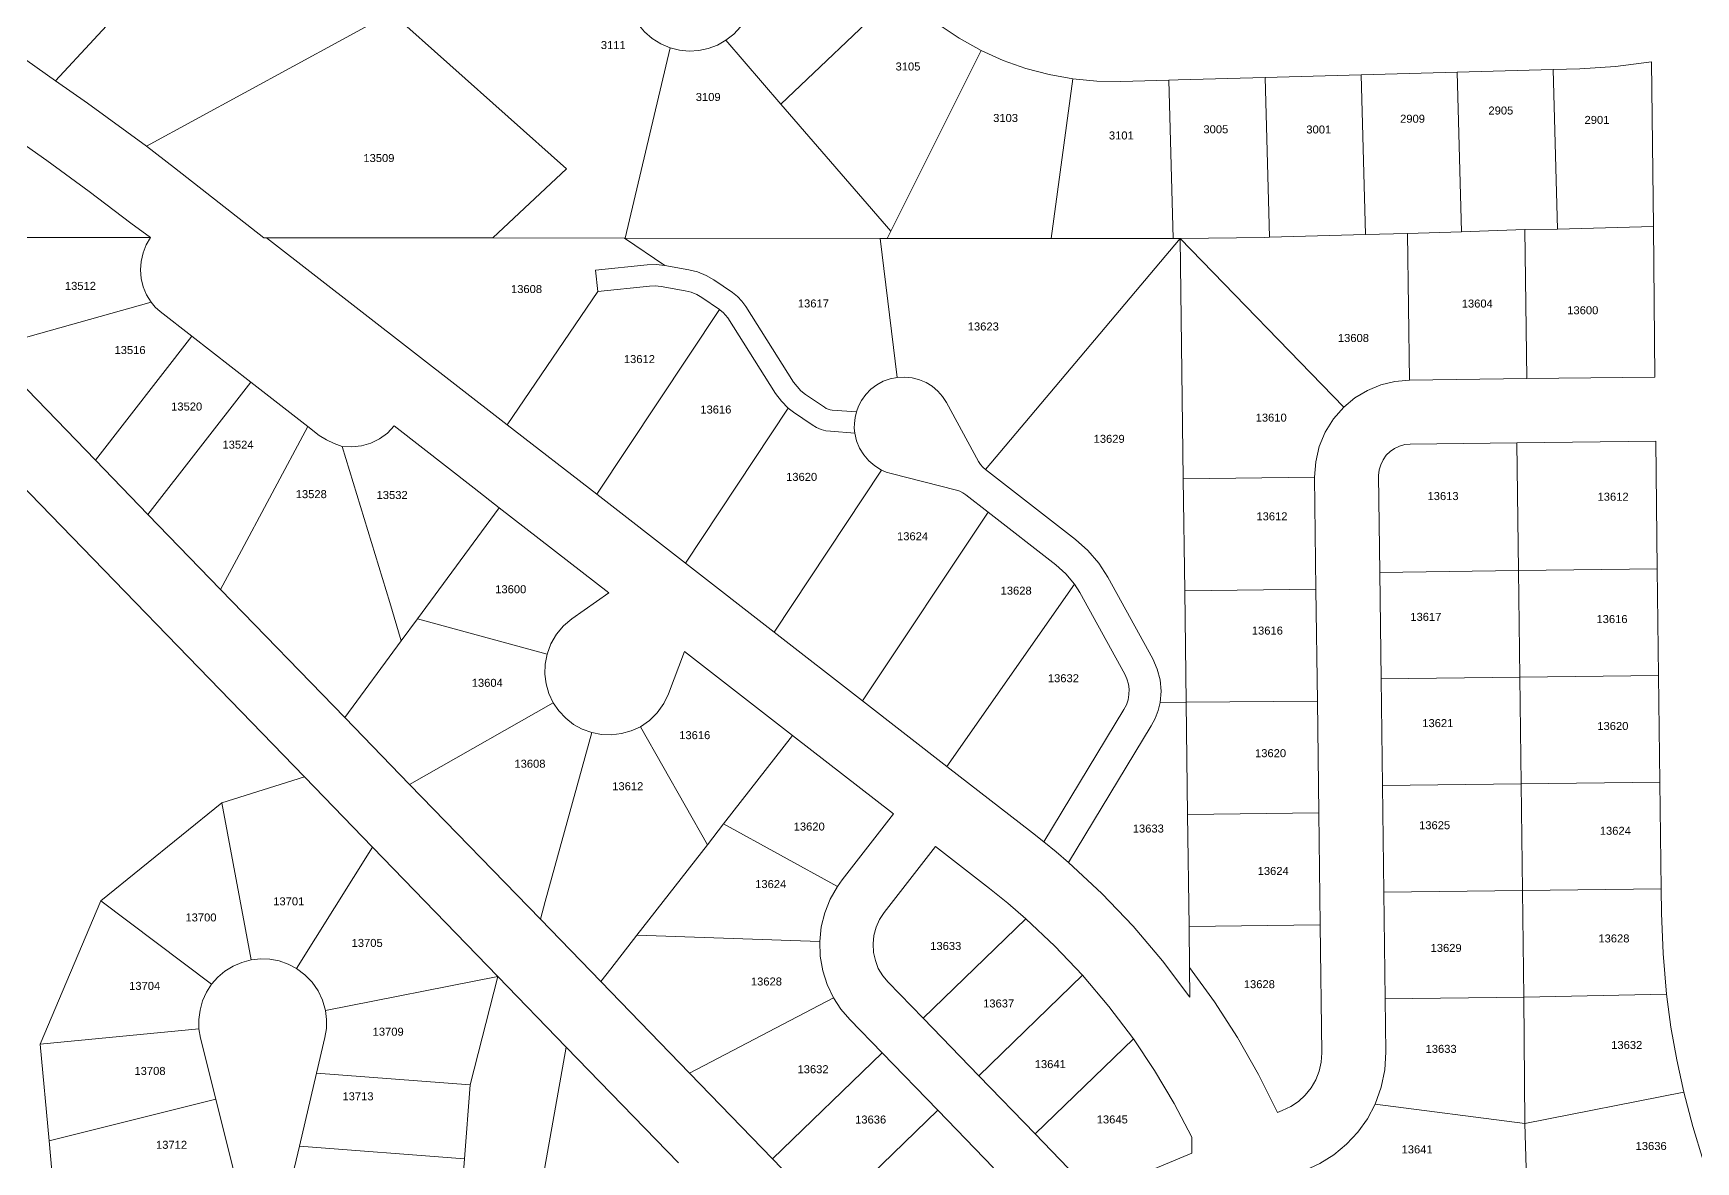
# Model space of a CAD drawing. Header units: feet. Extents: x 865220 to 5618803, y -2240498 to 1935234.
# Drawn here: x 2800652 to 2802211, y 968483 to 969542 of the extents above; entities that cross this region are included whole.
import ezdxf
from ezdxf.enums import TextEntityAlignment as Align

# ---------------------------------------------------------------- set-up
doc = ezdxf.new("R2010")
doc.units = ezdxf.units.FT
doc.header["$LTSCALE"] = 0.015
doc.header["$MEASUREMENT"] = 0
doc.layers.add('Dakota County Addresses', color=7, linetype='Continuous')
doc.layers.add('Dakota County Parcels', color=7, linetype='Continuous')
doc.styles.add('Dimensions 100', font='arial.ttf')

# ---------------------------------------------------------------- blocks, each defined once
blk = doc.blocks.new('ACMAP_ANN_TEMPLATE_Dakota County Addresses')
at = {"layer": 'Dakota County Addresses', "style": 'Dimensions 100'}
blk.add_attdef('DakotaCountyAddress', text='', height=50, dxfattribs=at).set_placement((0, 0), align=Align.CENTER)

msp = doc.modelspace()

# ---------------------------------------------------------------- linework, layer by layer
at = {"layer": 'Dakota County Parcels', "lineweight": 5}
for p, q in [((2800673.3, 969497.2), (2800955.6, 969801.5)), ((2801353.4, 969475.2), (2801465.2, 969581.7)), ((2800758.5, 969435.8), (2800988.4, 969560.9)), ((2800988.4, 969560.9), (2801152.5, 969414.4)), ((2800599.7, 969549), (2800673.3, 969497.2)), ((2801207.5, 969349.6), (2801249.6, 969528.1)), ((2801301.7, 969535.1), (2801353.4, 969475.2)), ((2801456.3, 969356.1), (2801541.1, 969525.5)), ((2802077.2, 969507.8), (2802102.2, 969508.5)), ((2802171.3, 969360.4), (2802169.4, 969515)), ((2800673.3, 969497.2), (2800703.2, 969476.2)), ((2801606.6, 969349.2), (2801627.1, 969498.9)), ((2801672, 969496.4), (2801717, 969497.7)), ((2801717, 969497.7), (2801725.8, 969497.9)), ((2801721.1, 969349.1), (2801717, 969497.7)), ((2801725.8, 969497.9), (2801807.3, 969500.2)), ((2801807.3, 969500.2), (2801897.3, 969502.8)), ((2801811.5, 969350.3), (2801807.3, 969500.2)), ((2801897.3, 969502.8), (2801987.2, 969505.3)), ((2801901.5, 969352.8), (2801897.3, 969502.8)), ((2801987.2, 969505.3), (2802077.2, 969507.8)), ((2801991.4, 969355.3), (2801987.2, 969505.3)), ((2802081.4, 969357.9), (2802077.2, 969507.8)), ((2800604.9, 969464.7), (2800665.2, 969422.3)), ((2800758.5, 969435.8), (2800703.2, 969476.2)), ((2801353.4, 969475.2), (2801456.3, 969356.1)), ((2800784.8, 969415.6), (2800758.5, 969435.8)), ((2800784.8, 969415.6), (2800868.6, 969349.8)), ((2801083.2, 969349.7), (2801152.5, 969414.4)), ((2800744, 969363.7), (2800762.5, 969350)), ((2801452.9, 969349.3), (2801456.3, 969356.1)), ((2801811.5, 969350.3), (2801901.5, 969352.8)), ((2801901.5, 969352.8), (2801940.9, 969353.9)), ((2801940.9, 969353.9), (2801991.4, 969355.3)), ((2801942.6, 969216.3), (2801940.9, 969353.9)), ((2801991.4, 969355.3), (2802050.9, 969357.7)), ((2802050.9, 969357.7), (2802081.4, 969357.9)), ((2802052.7, 969217.7), (2802050.9, 969357.7)), ((2802081.4, 969357.9), (2802171.3, 969360.4)), ((2802172.7, 969219.2), (2802171.3, 969360.4)), ((2800416.4, 969350.3), (2800906.7, 968844)), ((2800523.5, 969350.2), (2800762.5, 969350)), ((2800868.6, 969349.8), (2800871.2, 969349.9)), ((2800871.2, 969349.9), (2801083.2, 969349.7)), ((2800871.2, 969349.9), (2801096.8, 969174.5)), ((2801083.2, 969349.7), (2801206.7, 969349.6)), ((2801206.7, 969349.6), (2801244.6, 969323.8)), ((2801206.7, 969349.6), (2801207.5, 969349.6)), ((2801207.5, 969349.6), (2801446.4, 969349.3)), ((2801446.4, 969349.3), (2801452.9, 969349.3)), ((2801462.5, 969218.9), (2801446.4, 969349.3)), ((2801452.9, 969349.3), (2801529, 969349.3)), ((2801529, 969349.3), (2801606.6, 969349.2)), ((2801727.7, 969349.1), (2801545.1, 969132.5)), ((2801606.6, 969349.2), (2801721.1, 969349.1)), ((2801727.7, 969349.1), (2801806.9, 969350.2)), ((2801730.6, 969123.7), (2801727.7, 969349.1)), ((2801727.7, 969349.1), (2801881, 969190.9)), ((2801806.9, 969350.2), (2801811.5, 969350.3)), ((2801179.6, 969319.4), (2801228, 969324.4)), ((2801244.6, 969323.8), (2801267.1, 969319.9)), ((2801181.7, 969299.5), (2801179.6, 969319.4)), ((2801290.6, 969310.3), (2801307.9, 969298.4)), ((2801096.8, 969174.5), (2801181.7, 969299.5)), ((2801181.7, 969299.5), (2801230.1, 969304.5)), ((2801241.2, 969304.1), (2801263.6, 969300.2)), ((2801279.3, 969293.8), (2801295.7, 969282.5)), ((2800609.2, 969246.1), (2800762.9, 969289.5)), ((2800771.3, 969280.6), (2800801.1, 969257.5)), ((2801180.7, 969109.3), (2801295.7, 969282.5)), ((2801295.7, 969282.5), (2801296.5, 969282)), ((2801303.5, 969274.7), (2801348.4, 969203.8)), ((2801320.4, 969285.4), (2801365.3, 969214.5)), ((2800609.2, 969246.1), (2800710.7, 969141.2)), ((2800710.7, 969141.2), (2800801.1, 969257.5)), ((2800801.1, 969257.5), (2800856.4, 969214.5)), ((2800759.9, 969090.4), (2800856.4, 969214.5)), ((2800856.4, 969214.5), (2800910, 969172.8)), ((2801942.6, 969216.3), (2802052.7, 969217.7)), ((2802052.7, 969217.7), (2802172.7, 969219.2)), ((2801394.1, 969190.8), (2801376.4, 969202.9)), ((2801263.8, 969044.6), (2801360.3, 969190.1)), ((2801360.3, 969190.1), (2801365.1, 969186.4)), ((2801365.1, 969186.4), (2801382.8, 969174.3)), ((2801401.5, 969188.2), (2801424.2, 969186.5)), ((2801508.6, 969195.3), (2801538.7, 969139.9)), ((2800910, 969172.8), (2800920.6, 969164.5)), ((2801096.8, 969174.5), (2801180.7, 969109.3)), ((2801400, 969168.3), (2801422.7, 969166.6)), ((2801943.4, 969156.3), (2802043.3, 969157.6)), ((2802043.3, 969157.6), (2802173.5, 969159.2)), ((2802044.8, 969037.6), (2802043.3, 969157.6)), ((2802174.9, 969039.2), (2802173.5, 969159.2)), ((2800710.7, 969141.2), (2800759.9, 969090.4)), ((2801346.9, 968980), (2801447.8, 969132)), ((2801456.8, 969128.7), (2801517.9, 969113.1)), ((2801629.6, 969066.7), (2801545.1, 969132.5)), ((2801730.6, 969123.7), (2801853.7, 969125.2)), ((2801732, 969018.7), (2801730.6, 969123.7)), ((2801855, 969020.2), (2801853.7, 969125.2)), ((2801914.8, 969036), (2801913.7, 969127)), ((2801180.7, 969109.3), (2801263.8, 969044.6)), ((2801526.7, 969108.8), (2801547.6, 969092.5)), ((2800759.9, 969090.4), (2800828.1, 969020)), ((2801012.7, 968992.4), (2801089.4, 969096.6)), ((2801089.4, 969096.6), (2801192.1, 969016.8)), ((2801430, 968915.4), (2801547.6, 969092.5)), ((2801547.6, 969092.5), (2801611.2, 969043.1)), ((2801263.8, 969044.6), (2801346.9, 968980)), ((2801659.8, 969031.5), (2801701.9, 968954.9)), ((2801914.8, 969036), (2802044.8, 969037.6)), ((2801916.1, 968936), (2801914.8, 969036)), ((2802044.8, 969037.6), (2802174.9, 969039.2)), ((2802046.1, 968937.6), (2802044.8, 969037.6)), ((2802176.2, 968939.2), (2802174.9, 969039.2)), ((2800828.1, 969020), (2800944.5, 968899.9)), ((2801157.5, 968992.5), (2801192.1, 969016.8)), ((2801509, 968854), (2801628.6, 969024.8)), ((2801628.6, 969024.8), (2801633.5, 969017)), ((2801633.5, 969017), (2801675.7, 968940.5)), ((2801732, 969018.7), (2801855, 969020.2)), ((2801733.3, 968914.3), (2801732, 969018.7)), ((2801856.3, 968915.2), (2801855, 969020.2)), ((2800997.5, 968971.8), (2801012.7, 968992.4)), ((2801346.9, 968980), (2801430, 968915.4)), ((2800944.5, 968899.9), (2800997.5, 968971.8)), ((2801248.1, 968922.1), (2801263.1, 968961.6)), ((2801263.1, 968961.6), (2801364.1, 968883)), ((2801916.1, 968936), (2802046.1, 968937.6)), ((2801917.3, 968836), (2801916.1, 968936)), ((2802046.1, 968937.6), (2802176.2, 968939.2)), ((2802047.3, 968837.6), (2802046.1, 968937.6)), ((2802177.4, 968839.2), (2802176.2, 968939.2)), ((2801430, 968915.4), (2801509, 968854)), ((2801675, 968907.4), (2801599.8, 968783.3)), ((2801733.3, 968914.3), (2801856.3, 968915.2)), ((2801733.3, 968913.7), (2801733.3, 968914.3)), ((2801734.6, 968808.7), (2801733.3, 968913.7)), ((2801857.6, 968810.3), (2801856.3, 968915.2)), ((2800944.5, 968899.9), (2801005.3, 968837)), ((2801221.6, 968891.2), (2801284.4, 968780.4)), ((2801700.6, 968891.9), (2801623, 968763.8)), ((2801299.7, 968800.2), (2801364.1, 968883)), ((2801364.1, 968883), (2801458.9, 968809.4)), ((2801509, 968854), (2801589.3, 968791.6)), ((2800829.1, 968819.9), (2800906.7, 968844)), ((2800906.7, 968844), (2800970.4, 968778.2)), ((2802047.3, 968837.6), (2802177.4, 968839.2)), ((2802178.7, 968739.2), (2802177.4, 968839.2)), ((2801005.3, 968837), (2801127.9, 968710.5)), ((2801917.3, 968836), (2802047.3, 968837.6)), ((2801918.6, 968736), (2801917.3, 968836)), ((2802048.5, 968737.6), (2802047.3, 968837.6)), ((2800715.7, 968727.7), (2800829.1, 968819.9)), ((2800829.1, 968819.9), (2800856.6, 968672.4)), ((2801458.9, 968809.4), (2801410.8, 968747.5)), ((2801734.6, 968808.7), (2801857.6, 968810.3)), ((2801736, 968703.8), (2801734.6, 968808.7)), ((2801736, 968703.8), (2801734.6, 968808.7)), ((2801858.9, 968705.3), (2801857.6, 968810.3)), ((2801284.4, 968780.4), (2801299.7, 968800.2)), ((2801299.7, 968800.2), (2801406.3, 968741.3)), ((2801599.8, 968783.3), (2801589.3, 968791.6)), ((2800899.3, 968664.3), (2800970.4, 968778.2)), ((2800970.4, 968778.2), (2801087.9, 968656.9)), ((2801218.3, 968695.5), (2801284.4, 968780.4)), ((2801450.3, 968716.9), (2801498.3, 968778.7)), ((2801498.3, 968778.7), (2801548.8, 968739.5)), ((2801410.8, 968747.5), (2801406.3, 968741.3)), ((2801918.6, 968736), (2802048.5, 968737.6)), ((2801919.8, 968636), (2801918.6, 968736)), ((2802048.5, 968737.6), (2802178.7, 968739.2)), ((2802049.8, 968637.6), (2802048.5, 968737.6)), ((2802178.9, 968716.4), (2802178.7, 968739.2)), ((2800659, 968593.4), (2800715.7, 968727.7)), ((2800715.7, 968727.7), (2800819.6, 968649.5)), ((2801127.9, 968710.5), (2801184.6, 968652)), ((2801486.6, 968617.6), (2801583, 968711)), ((2801736, 968703.8), (2801858.9, 968705.3)), ((2801736.5, 968665.3), (2801736, 968703.8)), ((2801860.4, 968585.3), (2801858.9, 968705.3)), ((2801218.3, 968695.5), (2801389.8, 968689.6)), ((2800926.4, 968625), (2801087.9, 968656.9)), ((2801062.1, 968555.1), (2801087.9, 968656.9)), ((2801087.9, 968656.9), (2801152.2, 968590.6)), ((2801184.6, 968652), (2801267.7, 968566.2)), ((2801453.8, 968651.4), (2801486.6, 968617.6)), ((2801538.8, 968563.7), (2801636.2, 968658)), ((2801736.8, 968637.6), (2801736.5, 968665.3)), ((2801736.8, 968637.6), (2801736.5, 968665.3)), ((2801267.7, 968566.2), (2801402.7, 968636.9)), ((2801919.8, 968636), (2802049.8, 968637.6)), ((2801920.4, 968586), (2801919.8, 968636)), ((2802049.8, 968637.6), (2802183.7, 968640.2)), ((2802050.7, 968518.9), (2802049.8, 968637.6)), ((2800659, 968593.4), (2800807.8, 968607.7)), ((2800807.8, 968607.7), (2800809.3, 968598.9)), ((2801417.9, 968616.6), (2801448.3, 968585.2)), ((2801486.6, 968617.6), (2801538.8, 968563.7)), ((2800659, 968593.4), (2800667.3, 968502.7)), ((2800809.3, 968598.9), (2800823.6, 968541.7)), ((2800918.1, 968566.1), (2800925.9, 968599.7)), ((2801116.6, 968390.5), (2801152.2, 968590.6)), ((2801152.2, 968590.6), (2801257.4, 968482)), ((2801591.6, 968509.1), (2801683.8, 968598.3)), ((2801345.6, 968485.8), (2801448.3, 968585.2)), ((2801448.3, 968585.2), (2801500.5, 968531.4)), ((2800902, 968497.7), (2800918.1, 968566.1)), ((2800918.1, 968566.1), (2801062.1, 968555.1)), ((2801267.7, 968566.2), (2801345.6, 968485.8)), ((2801538.8, 968563.7), (2801591.6, 968509.1)), ((2801056.8, 968485.9), (2801062.1, 968555.1)), ((2802050.7, 968518.9), (2802199.8, 968548.3)), ((2800667.3, 968502.7), (2800823.6, 968541.7)), ((2800823.6, 968541.7), (2800841.7, 968468.9)), ((2801397.8, 968431.9), (2801500.5, 968531.4)), ((2801500.5, 968531.4), (2801552.6, 968477.5)), ((2801818.9, 968529.4), (2801823.4, 968531.1)), ((2801910.4, 968537.1), (2802050.7, 968518.9)), ((2802051.9, 968476.9), (2802050.7, 968518.9)), ((2800667.3, 968502.7), (2800674.2, 968427.2)), ((2800894, 968463.6), (2800902, 968497.7)), ((2800902, 968497.7), (2801056.8, 968485.9)), ((2801591.6, 968509.1), (2801622.7, 968477)), ((2801738.7, 968491.1), (2801738.5, 968506.1)), ((2801056.8, 968485.9), (2801049.9, 968396.1)), ((2801345.6, 968485.8), (2801397.8, 968431.9)), ((2801678, 968465.7), (2801738.7, 968491.1))]:
    msp.add_line(p, q, dxfattribs=at)
for points in [[(2801301.7, 969535.1), (2801309.1, 969540.9), (2801315.5, 969547.8), (2801320.8, 969555.7), (2801324.7, 969564.2), (2801327.3, 969573.3), (2801328.4, 969582.7), (2801328, 969592.1), (2801326.2, 969601.3), (2801322.9, 969610.2), (2801318.3, 969618.4)], [(2801209, 969577), (2801211, 969567.7), (2801214.5, 969558.8), (2801219.3, 969550.5), (2801225.5, 969543.2), (2801232.7, 969536.9), (2801240.8, 969531.8), (2801249.6, 969528.1)], [(2801465.2, 969581.7), (2801482.3, 969565.2), (2801500.7, 969550.3), (2801520.4, 969537), (2801541.1, 969525.5)], [(2801249.6, 969528.1), (2801258.4, 969525.9), (2801267.4, 969525), (2801276.4, 969525.6), (2801285.3, 969527.4), (2801293.8, 969530.6), (2801301.7, 969535.1)], [(2801541.1, 969525.5), (2801561.7, 969516.2), (2801583, 969508.6), (2801604.9, 969502.9), (2801627.1, 969498.9)], [(2802102.2, 969508.5), (2802135.9, 969510.6), (2802169.4, 969515)], [(2801627.1, 969498.9), (2801649.5, 969496.7), (2801672, 969496.4)], [(2800744, 969363.7), (2800705, 969393.4), (2800665.2, 969422.3)], [(2800762.5, 969350), (2800758.4, 969343.1), (2800755.4, 969335.6), (2800753.6, 969327.7), (2800753, 969319.7), (2800753.7, 969311.6), (2800755.6, 969303.8), (2800758.7, 969296.4), (2800762.9, 969289.5)], [(2801721.1, 969349.1), (2801727.7, 969349.1), (2801727.7, 969349.1)], [(2801228, 969324.4), (2801236.3, 969324.7), (2801244.6, 969323.8)], [(2801267.1, 969319.9), (2801275.3, 969317.8), (2801283.2, 969314.6), (2801290.6, 969310.3)], [(2801230.1, 969304.5), (2801235.6, 969304.7), (2801241.2, 969304.1)], [(2801263.6, 969300.2), (2801269.1, 969298.8), (2801274.4, 969296.7), (2801279.3, 969293.8)], [(2801307.9, 969298.4), (2801312.6, 969294.7), (2801316.8, 969290.3), (2801320.4, 969285.4)], [(2800762.9, 969289.5), (2800766.8, 969284.8), (2800771.3, 969280.6)], [(2801296.5, 969282), (2801299.2, 969279.9), (2801301.5, 969277.4), (2801303.5, 969274.7)], [(2801365.3, 969214.5), (2801368.5, 969210.2), (2801372.2, 969206.3), (2801376.4, 969202.9)], [(2801428.9, 969197.2), (2801433, 969202.8), (2801437.8, 969207.8), (2801443.3, 969211.9), (2801449.3, 969215.2), (2801455.8, 969217.6), (2801462.5, 969218.9)], [(2801462.5, 969218.9), (2801469.5, 969219.2), (2801476.5, 969218.5), (2801483.2, 969216.7)], [(2801483.2, 969216.7), (2801489.4, 969214), (2801495.2, 969210.5), (2801500.4, 969206.1), (2801504.9, 969201), (2801508.6, 969195.3)], [(2801942.6, 969216.3), (2801929, 969215.1), (2801915.8, 969211.8), (2801903.2, 969206.6), (2801891.5, 969199.6), (2801881, 969190.9)], [(2801348.4, 969203.8), (2801353.8, 969196.5), (2801360.3, 969190.1)], [(2801428.9, 969197.2), (2801426.2, 969192), (2801424.2, 969186.5)], [(2801394.1, 969190.8), (2801395.8, 969189.8), (2801397.7, 969189), (2801399.6, 969188.5), (2801401.5, 969188.2)], [(2801424.2, 969186.5), (2801422.9, 969181.2), (2801422.3, 969175.7), (2801422.2, 969171.1), (2801422.7, 969166.6)], [(2801881, 969190.9), (2801871.4, 969179.9), (2801863.7, 969167.5), (2801858.1, 969154), (2801854.8, 969139.8), (2801853.7, 969125.2)], [(2800828.1, 969020), (2800843, 969047.8), (2800910, 969172.8)], [(2800942.1, 969154.2), (2800951.2, 969153.6), (2800960.2, 969154.7), (2800969, 969157.3), (2800977.1, 969161.3), (2800984.5, 969166.7), (2800990.8, 969173.3)], [(2800990.8, 969173.3), (2801065.7, 969115), (2801089.4, 969096.6)], [(2801382.8, 969174.3), (2801386.8, 969172), (2801391, 969170.1), (2801395.5, 969168.9), (2801400, 969168.3)], [(2801422.7, 969166.6), (2801424.3, 969159.4), (2801427.1, 969152.5), (2801431, 969146.2), (2801435.8, 969140.6), (2801441.5, 969135.8), (2801447.8, 969132)], [(2800920.6, 969164.5), (2800927.3, 969160.2), (2800934.5, 969156.8), (2800942.1, 969154.2)], [(2800942.1, 969154.2), (2800986.6, 969007.6), (2800997.5, 968971.8)], [(2801943.4, 969156.3), (2801938.3, 969155.8), (2801933.3, 969154.5), (2801928.7, 969152.3), (2801924.5, 969149.4), (2801920.9, 969145.8), (2801917.9, 969141.6), (2801915.7, 969137), (2801914.3, 969132.1), (2801913.7, 969127)], [(2801538.7, 969139.9), (2801540.5, 969137.2), (2801542.6, 969134.7), (2801545.1, 969132.5)], [(2801447.8, 969132), (2801452.2, 969130.1), (2801456.8, 969128.7)], [(2801517.9, 969113.1), (2801521, 969112.1), (2801524, 969110.6), (2801526.7, 969108.8)], [(2801629.6, 969066.7), (2801641.2, 969056.4), (2801651.3, 969044.6), (2801659.8, 969031.5)], [(2801611.2, 969043.1), (2801620.6, 969034.6), (2801628.6, 969024.8)], [(2801012.7, 968992.4), (2801023, 968989.6), (2801134.1, 968959.2)], [(2801157.5, 968992.5), (2801149.6, 968985.8), (2801142.9, 968977.9), (2801137.7, 968969), (2801134.1, 968959.2)], [(2801134.1, 968959.2), (2801132.4, 968950), (2801132.1, 968940.6), (2801133.2, 968931.3), (2801135.9, 968922.2), (2801139.9, 968913.7)], [(2801701.9, 968954.9), (2801706.2, 968945.3), (2801708.9, 968935), (2801709.8, 968924.5), (2801708.9, 968913.9)], [(2801675.7, 968940.5), (2801677.7, 968936), (2801679.1, 968931.2), (2801679.7, 968926.3), (2801679.6, 968921.4), (2801678.8, 968916.5), (2801677.2, 968911.8), (2801675, 968907.4)], [(2801221.6, 968891.2), (2801230.1, 968897.1), (2801237.5, 968904.3), (2801243.5, 968912.8), (2801248.1, 968922.1)], [(2801005.3, 968837), (2801018.8, 968844.7), (2801139.9, 968913.7)], [(2801139.9, 968913.7), (2801145.1, 968906), (2801151.6, 968899.1), (2801159, 968893.3), (2801167.2, 968888.8), (2801176.1, 968885.6)], [(2801708.9, 968913.9), (2801707, 968906.3), (2801704.3, 968898.9), (2801700.6, 968891.9)], [(2801708.9, 968913.9), (2801733.3, 968914.3), (2801733.3, 968914.3)], [(2801127.9, 968710.5), (2801132.5, 968727.3), (2801176.1, 968885.6)], [(2801176.1, 968885.6), (2801185.3, 968883.8), (2801194.7, 968883.5), (2801204, 968884.7), (2801213, 968887.3), (2801221.6, 968891.2)], [(2801623, 968763.8), (2801611.4, 968773.7), (2801599.8, 968783.3)], [(2801736.8, 968637.6), (2801711.2, 968671.6), (2801683.6, 968704), (2801654.1, 968734.8), (2801623, 968763.8)], [(2801406.3, 968741.3), (2801399.6, 968729.4), (2801394.5, 968716.6), (2801391.2, 968703.3), (2801389.8, 968689.6)], [(2801583, 968711), (2801566.1, 968725.5), (2801548.8, 968739.5)], [(2801450.3, 968716.9), (2801445.9, 968710.2), (2801442.6, 968703), (2801440.6, 968695.3), (2801439.8, 968687.4), (2801440.2, 968679.5), (2801441.9, 968671.8), (2801444.7, 968664.4), (2801448.8, 968657.5), (2801453.8, 968651.4)], [(2802178.9, 968716.4), (2802180.4, 968678.3), (2802183.7, 968640.2)], [(2801636.2, 968658), (2801610.3, 968685.2), (2801583, 968711)], [(2801184.6, 968652), (2801193.8, 968664), (2801218.3, 968695.5)], [(2801389.8, 968689.6), (2801390.3, 968675.9), (2801392.6, 968662.3), (2801396.8, 968649.3), (2801402.7, 968636.9)], [(2800856.6, 968672.4), (2800848, 968670.1), (2800839.8, 968666.6), (2800832.2, 968661.9), (2800825.5, 968656.2), (2800819.6, 968649.5)], [(2800899.3, 968664.3), (2800891.4, 968668.5), (2800883, 968671.4), (2800874.3, 968673), (2800865.4, 968673.4), (2800856.6, 968672.4)], [(2800926.4, 968625), (2800923.7, 968634.5), (2800919.5, 968643.3), (2800914, 968651.4), (2800907.2, 968658.5), (2800899.3, 968664.3)], [(2801683.8, 968598.3), (2801660.8, 968628.8), (2801636.2, 968658)], [(2801818.9, 968529.4), (2801801, 968565), (2801781.3, 968599.6), (2801759.7, 968633), (2801736.5, 968665.3)], [(2800819.6, 968649.5), (2800814.8, 968642), (2800811.2, 968633.9), (2800808.8, 968625.4), (2800807.6, 968616.6), (2800807.8, 968607.7)], [(2801402.7, 968636.9), (2801409.7, 968626.3), (2801417.9, 968616.6)], [(2802183.7, 968640.2), (2802187.8, 968609.4), (2802193.2, 968578.7), (2802199.8, 968548.3)], [(2800925.9, 968599.7), (2800927.3, 968608.1), (2800927.4, 968616.6), (2800926.4, 968625)], [(2801738.5, 968506.1), (2801721.9, 968537.8), (2801703.6, 968568.6), (2801683.8, 968598.3)], [(2801823.4, 968531.1), (2801831.3, 968534.8), (2801838.6, 968539.7), (2801845, 968545.6), (2801850.5, 968552.4), (2801854.8, 968559.9), (2801858, 968568.1), (2801859.9, 968576.6), (2801860.4, 968585.3)], [(2801910.4, 968537.1), (2801916.1, 968552.9), (2801919.4, 968569.3), (2801920.4, 968586)], [(2802199.8, 968548.3), (2802208.3, 968516), (2802218.1, 968484.1)], [(2801844.5, 968475), (2801858.6, 968481.3), (2801871.7, 968489.5), (2801883.7, 968499.4), (2801894.2, 968510.7), (2801903.2, 968523.4), (2801910.4, 968537.1)]]:
    msp.add_lwpolyline(points, dxfattribs=at)

# ---------------------------------------------------------------- block references
at = {"layer": 'Dakota County Addresses', "lineweight": 5, "xscale": 0.15, "yscale": 0.15, "zscale": 0.15}
for p, values in [((2801196.2, 969526.9), {'DakotaCountyAddress': '3111'}), ((2801472.5, 969506.8), {'DakotaCountyAddress': '3105'}), ((2801285.2, 969478.2), {'DakotaCountyAddress': '3109'}), ((2801564, 969458.5), {'DakotaCountyAddress': '3103'}), ((2801945.5, 969457.8), {'DakotaCountyAddress': '2909'}), ((2802028.3, 969465.5), {'DakotaCountyAddress': '2905'}), ((2802118.4, 969456.7), {'DakotaCountyAddress': '2901'}), ((2801672.5, 969442.1), {'DakotaCountyAddress': '3101'}), ((2801761.1, 969447.9), {'DakotaCountyAddress': '3005'}), ((2801857.6, 969447.7), {'DakotaCountyAddress': '3001'}), ((2800976.5, 969420.9), {'DakotaCountyAddress': '13509'}), ((2800696.7, 969301), {'DakotaCountyAddress': '13512'}), ((2801114.9, 969298), {'DakotaCountyAddress': '13608'}), ((2801383.8, 969284.5), {'DakotaCountyAddress': '13617'}), ((2802006.2, 969284.4), {'DakotaCountyAddress': '13604'}), ((2802105.1, 969278.1), {'DakotaCountyAddress': '13600'}), ((2801543.1, 969262.9), {'DakotaCountyAddress': '13623'}), ((2801890.1, 969252.1), {'DakotaCountyAddress': '13608'}), ((2800743.2, 969240.8), {'DakotaCountyAddress': '13516'}), ((2801220.7, 969232.3), {'DakotaCountyAddress': '13612'}), ((2800796.3, 969187.8), {'DakotaCountyAddress': '13520'}), ((2801292.4, 969185), {'DakotaCountyAddress': '13616'}), ((2801813, 969177.4), {'DakotaCountyAddress': '13610'}), ((2800844.4, 969152), {'DakotaCountyAddress': '13524'}), ((2801661.1, 969157.5), {'DakotaCountyAddress': '13629'}), ((2801372.8, 969121.8), {'DakotaCountyAddress': '13620'}), ((2800913.1, 969105.6), {'DakotaCountyAddress': '13528'}), ((2800988.9, 969104.8), {'DakotaCountyAddress': '13532'}), ((2801974.1, 969103.8), {'DakotaCountyAddress': '13613'}), ((2802133.5, 969103.2), {'DakotaCountyAddress': '13612'}), ((2801813.7, 969084.8), {'DakotaCountyAddress': '13612'}), ((2801476.8, 969066.1), {'DakotaCountyAddress': '13624'}), ((2801100.1, 969016.4), {'DakotaCountyAddress': '13600'}), ((2801573.9, 969015.1), {'DakotaCountyAddress': '13628'}), ((2801958, 968990.5), {'DakotaCountyAddress': '13617'}), ((2802132.5, 968988.4), {'DakotaCountyAddress': '13616'}), ((2801809.4, 968977.6), {'DakotaCountyAddress': '13616'}), ((2801078.1, 968928.6), {'DakotaCountyAddress': '13604'}), ((2801618.2, 968932.9), {'DakotaCountyAddress': '13632'}), ((2801272.6, 968879.5), {'DakotaCountyAddress': '13616'}), ((2801969.2, 968890.8), {'DakotaCountyAddress': '13621'}), ((2802133.3, 968888.1), {'DakotaCountyAddress': '13620'}), ((2801812.4, 968862.6), {'DakotaCountyAddress': '13620'}), ((2801118.1, 968852.7), {'DakotaCountyAddress': '13608'}), ((2801209.8, 968831.6), {'DakotaCountyAddress': '13612'}), ((2801379.9, 968793.8), {'DakotaCountyAddress': '13620'}), ((2801697.8, 968791.9), {'DakotaCountyAddress': '13633'}), ((2801966.2, 968795), {'DakotaCountyAddress': '13625'}), ((2802135.6, 968789.8), {'DakotaCountyAddress': '13624'}), ((2801343.8, 968739.8), {'DakotaCountyAddress': '13624'}), ((2801814.9, 968752.1), {'DakotaCountyAddress': '13624'}), ((2800892, 968723.6), {'DakotaCountyAddress': '13701'}), ((2800809.7, 968708.5), {'DakotaCountyAddress': '13700'}), ((2800965.5, 968684.6), {'DakotaCountyAddress': '13705'}), ((2801507.9, 968681.7), {'DakotaCountyAddress': '13633'}), ((2801977, 968679.9), {'DakotaCountyAddress': '13629'}), ((2802134.3, 968688.8), {'DakotaCountyAddress': '13628'}), ((2800756.9, 968644.3), {'DakotaCountyAddress': '13704'}), ((2801339.8, 968648.4), {'DakotaCountyAddress': '13628'}), ((2801801.9, 968645.9), {'DakotaCountyAddress': '13628'}), ((2801557.5, 968627.8), {'DakotaCountyAddress': '13637'}), ((2800985.2, 968601.3), {'DakotaCountyAddress': '13709'}), ((2801972.3, 968585.2), {'DakotaCountyAddress': '13633'}), ((2802146.3, 968588.8), {'DakotaCountyAddress': '13632'}), ((2801383.5, 968566.1), {'DakotaCountyAddress': '13632'}), ((2801605.9, 968570.9), {'DakotaCountyAddress': '13641'}), ((2800761.9, 968564.5), {'DakotaCountyAddress': '13708'}), ((2800956.9, 968540.7), {'DakotaCountyAddress': '13713'}), ((2801437.5, 968518.9), {'DakotaCountyAddress': '13636'}), ((2801664, 968519), {'DakotaCountyAddress': '13645'}), ((2800782.1, 968495.2), {'DakotaCountyAddress': '13712'}), ((2801949.8, 968490.9), {'DakotaCountyAddress': '13641'}), ((2802169.2, 968494.1), {'DakotaCountyAddress': '13636'})]:
    msp.add_blockref('ACMAP_ANN_TEMPLATE_Dakota County Addresses', p, dxfattribs=at).add_auto_attribs(values)

doc.saveas('drawing.dxf')
